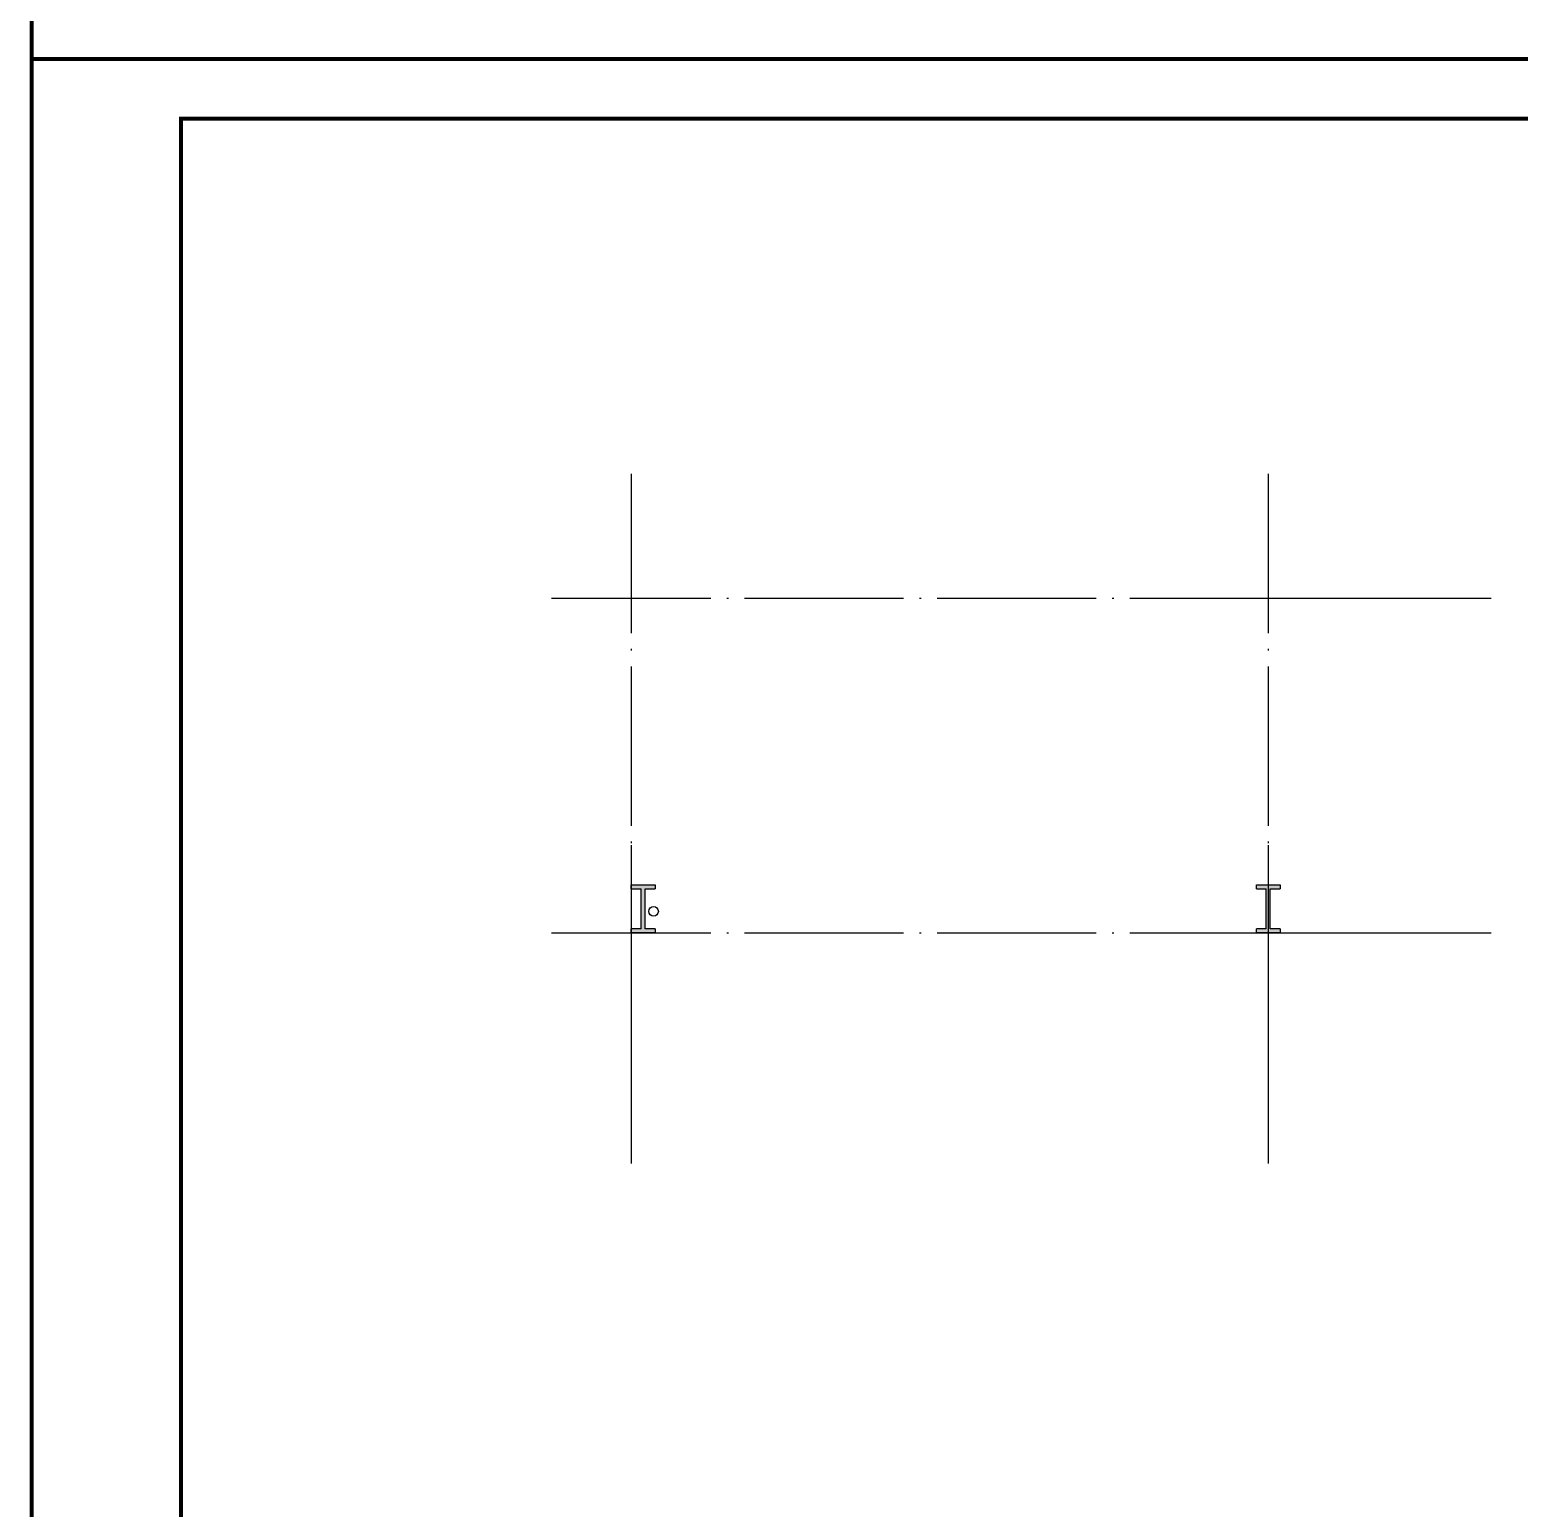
# Model space of a CAD drawing. Extents: x -518586 to 1253874, y -62343 to 661177.
# Drawn here: x 1096126 to 1133537, y -9596 to 27540 of the extents above; entities that cross this region are included whole.
import ezdxf

# ---------------------------------------------------------------- set-up
doc = ezdxf.new("R2010")
doc.units = 0
doc.header["$LTSCALE"] = 1000
doc.header["$MEASUREMENT"] = 0
doc.linetypes.add('DOTE', pattern=[2.42, 2, -0.2, 0.02, -0.2])
for name, color, linetype in [('AXIS', 3, 'Continuous'), ('COLUMN', 9, 'Continuous'), ('DOTE', 9, 'DOTE'), ('E_OTHER', 7, 'Continuous'), ('图框', 7, 'Continuous'), ('尺寸线', 3, 'Continuous'), ('钢柱', 7, 'Continuous')]:
    doc.layers.add(name, color=color, linetype=linetype)

# ---------------------------------------------------------------- blocks, each defined once
blk = doc.blocks.new('A$C23043752')
at = {"layer": 'COLUMN'}
blk.add_hatch(color=256, dxfattribs=at).paths.add_polyline_path([(0, 600), (0, 550), (125, 550), (125, 50), (0, 50), (0, 0), (300, 0), (300, 50), (175, 50), (175, 550), (300, 550), (300, 600)])
for p, q in [((0, 600), (0, 550)), ((300, 600), (0, 600)), ((300, 550), (300, 600)), ((125, 550), (0, 550)), ((125, 550), (125, 50)), ((175, 550), (175, 50)), ((300, 550), (175, 550)), ((0, 50), (125, 50)), ((0, 50), (0, 0)), ((0, 0), (300, 0)), ((175, 50), (300, 50)), ((300, 0), (300, 50))]:
    blk.add_line(p, q, dxfattribs=at)
blk = doc.blocks.new('A$C2E6C69CD')
at = {"layer": 'COLUMN', "xscale": -1, "rotation": 359.9999999999998}
blk.add_blockref('A$C23043752', (300, 0), dxfattribs=at)
blk.add_blockref('A$C23043752', (300, 0), dxfattribs=at)
blk = doc.blocks.new('A$C6F9B7E11')
blk.add_blockref('A$C2E6C69CD', (0, 0))
blk = doc.blocks.new('0015')
at = {"layer": 'AXIS', "color": 0}
for p, q in [((1116365, 14824), (1120365, 14824)), ((1109565, 11724), (1109565, 7724)), ((1117565, 11724), (1117565, 7724)), ((1116365, 10624), (1120365, 10624))]:
    blk.add_line(p, q, dxfattribs=at)
at = {"layer": 'DOTE', "color": 0}
for p, q in [((1109565, 16388), (1109565, 9624)), ((1117565, 16388), (1117565, 10424)), ((1108565, 14824), (1118565, 14824)), ((1108565, 10624), (1118565, 10624))]:
    blk.add_line(p, q, dxfattribs=at)
at = {"layer": 'E_OTHER', "color": 0}
blk.add_circle((1109845, 10892), 60, dxfattribs=at)
at = {"layer": '钢柱', "ltscale": 1000, "xscale": 0.9999989999923855, "yscale": 0.9999989999923855, "zscale": 0.999999, "rotation": 180}
for p in [(1109865, 11224), (1117715, 11224)]:
    blk.add_blockref('A$C6F9B7E11', p, dxfattribs=at)

msp = doc.modelspace()

# ---------------------------------------------------------------- linework, layer by layer
at = {"layer": '图框', "color": 4, "const_width": 98.6}
for points in [[(1096175, 26807), (1253825, 26807), (1253825, 115907), (1096175, 115907)], [(1096175, -62293), (1253825, -62293), (1253825, 26807), (1096175, 26807)], [(1099925, -60793), (1252325, -60793), (1252325, 25307), (1099925, 25307)]]:
    msp.add_lwpolyline(points, close=True, dxfattribs=at)

# ---------------------------------------------------------------- block references
at = {"layer": '尺寸线', "color": 0, "xscale": 2, "yscale": 2, "zscale": 2}
msp.add_blockref('0015', (-1107896, -16388), dxfattribs=at)

doc.saveas('drawing.dxf')
